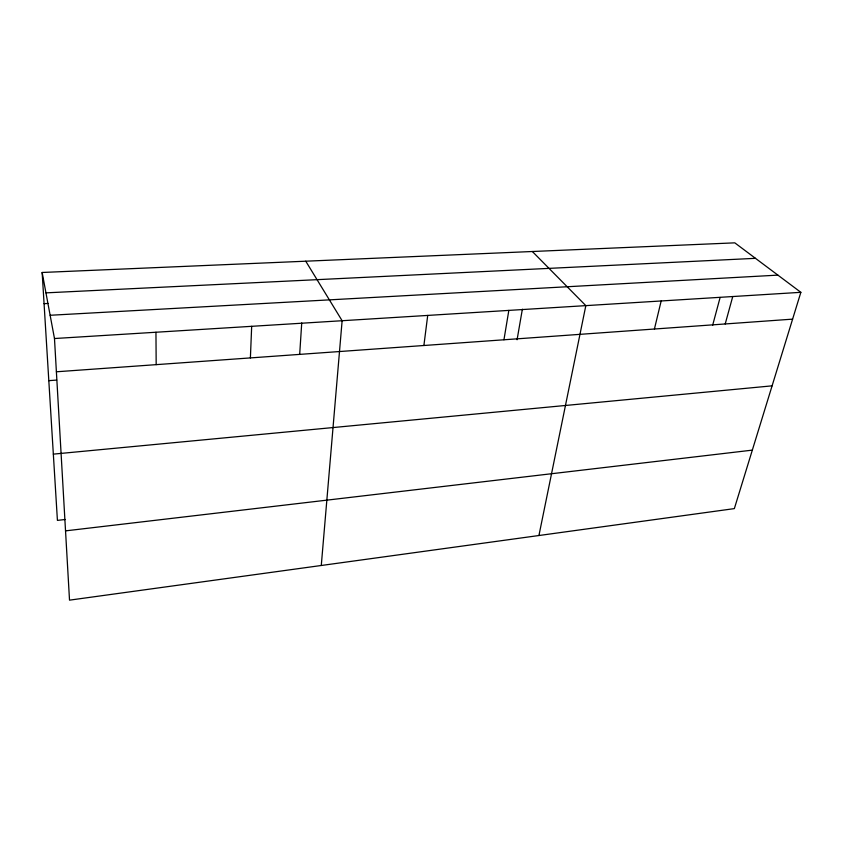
<?xml version="1.0" encoding="UTF-8"?>
<svg xmlns="http://www.w3.org/2000/svg" width="843" height="843" viewBox="0 0 843 843"><rect width="100%" height="100%" fill="white"/><g stroke="black" fill="none" stroke-linecap="round" stroke-linejoin="round"><path stroke-width="1.26" d="M250.392 357.917L251.678 326.325M299.686 354.302L301.731 322.911M321.278 565.484L342.121 320.719L305.756 261.204M423.892 345.504L427.717 315.419M503.945 339.782L508.835 310.403M517.075 339.761L522.365 309.202M538.93 535.516L585.832 305.63L532.354 251.509M654.421 329.023L661.165 300.972M712.62 325.377L720.122 297.463M725.212 323.965L732.746 296.536M800.85 292.321L734.348 508.614L69.516 600.153L54.479 338.528L42.15 272.479L734.801 242.847L800.85 292.321L54.479 338.528M65.533 530.869L752.335 450.13M65.164 519.499L57.419 520.384L42.15 272.479M53.341 454.135L772.093 385.841M48.81 380.657L56.66 380.077M56.397 371.784L792.599 319.139M50.137 315.271L777.899 275.124M44.068 303.659L47.977 303.448M45.954 292.858L755.476 258.327M155.955 332.247L156.176 364.65"/></g></svg>
